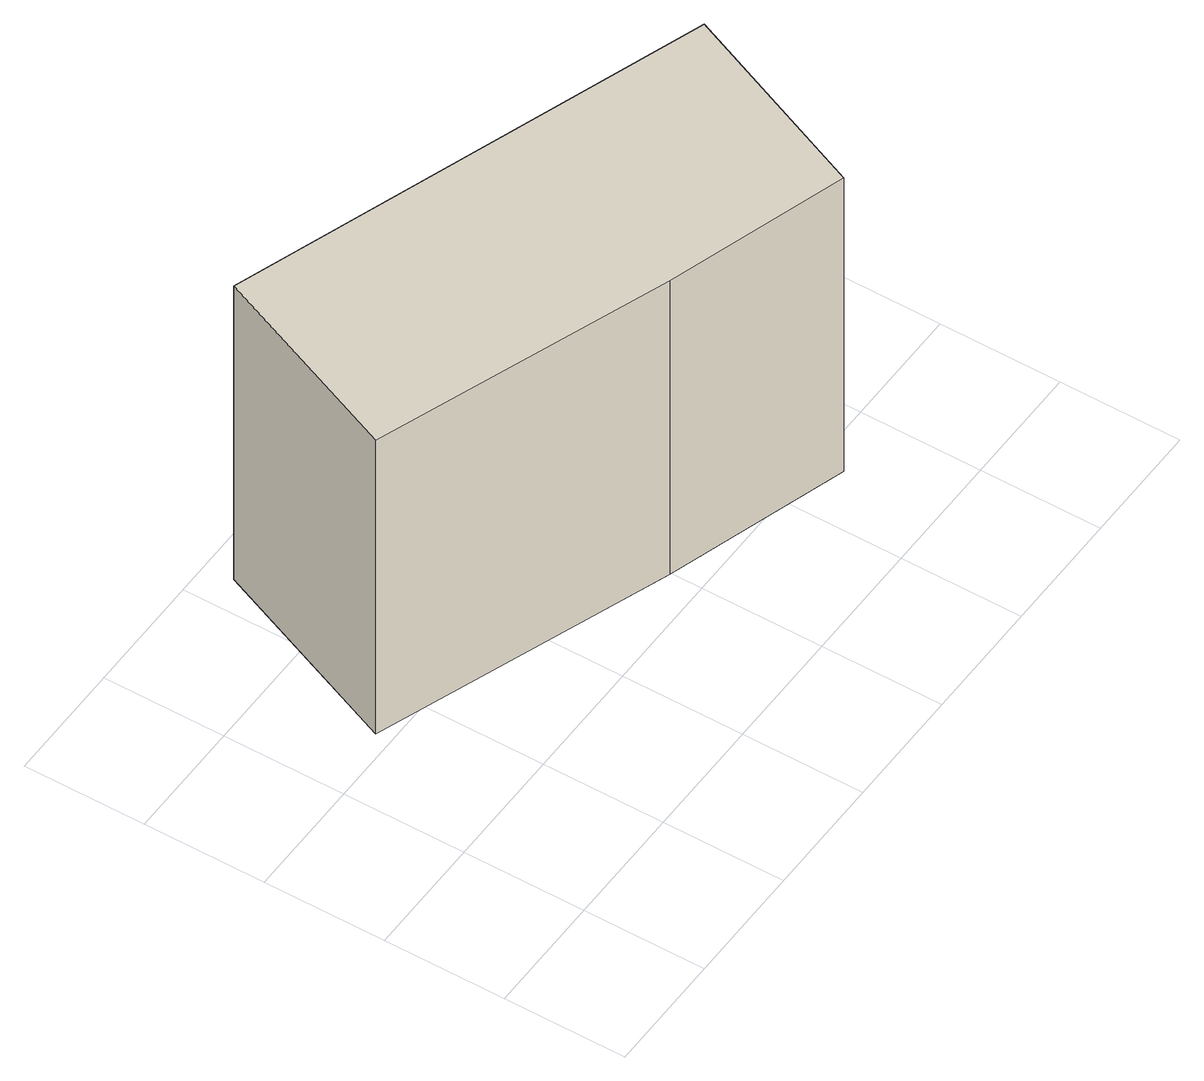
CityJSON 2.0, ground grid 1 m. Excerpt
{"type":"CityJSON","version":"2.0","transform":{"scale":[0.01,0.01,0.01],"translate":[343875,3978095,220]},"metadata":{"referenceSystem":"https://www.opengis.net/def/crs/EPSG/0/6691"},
"CityObjects":{
"building1":{"type":"Building","attributes":{"measuredHeight":3},"geometry":[{"type":"Solid","lod":"1","boundaries":[[[[0,1,2,3,4]],[[3,5,6,4]],[[2,7,5,3]],[[1,8,7,2]],[[0,9,8,1]],[[4,6,9,0]],[[5,7,8,9,6]]]]}]}
},
"vertices":[
[515,240,50],[447,79,50],[299,126,50],[60,213,50],[128,376,50],[60,213,350],[128,376,350],[299,126,350],[447,79,350],[515,240,350]
]}
